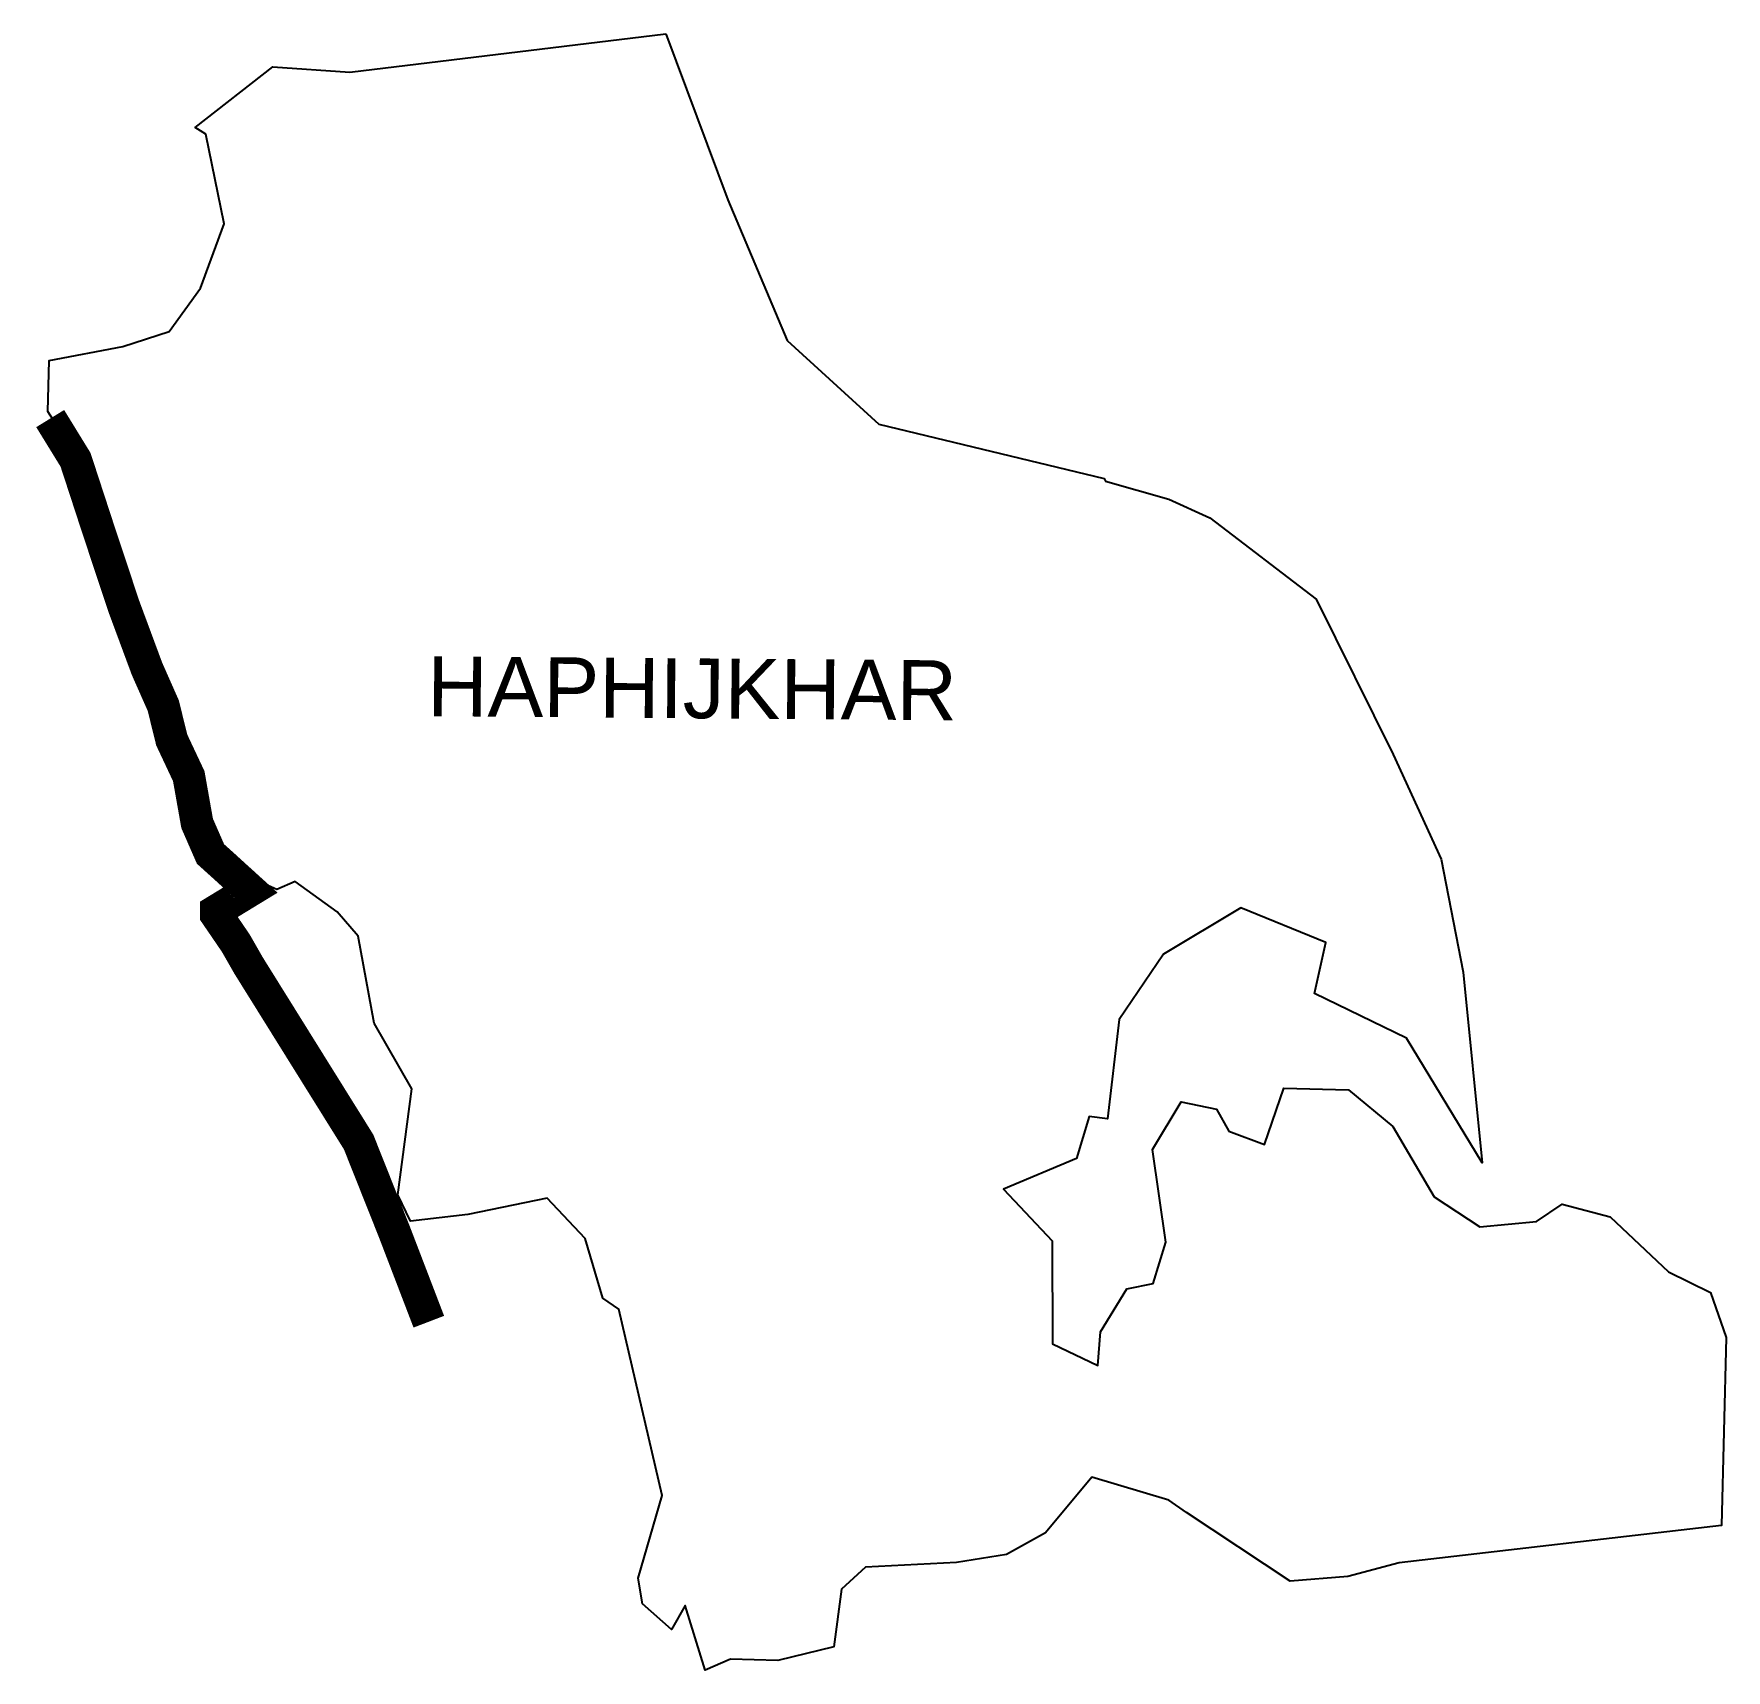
# Model space of a CAD drawing. Header units: metres. Extents: x 286661 to 289245, y 2022556 to 2025054.
import ezdxf

# ---------------------------------------------------------------- set-up
doc = ezdxf.new("R2010")
doc.units = ezdxf.units.M
for name, color, linetype in [('UNPROTECTED', 130, 'Continuous'), ('village', 3, 'Continuous'), ('VILLAGE NAME', 250, 'Continuous')]:
    doc.layers.add(name, color=color, linetype=linetype)
doc.styles.get("Standard").update_dxf_attribs({"font": 'simplex.shx'})

msp = doc.modelspace()

# ---------------------------------------------------------------- linework, layer by layer
at = {"layer": 'UNPROTECTED', "flags": 128}
msp.add_lwpolyline([(286685.9, 2024466.7, 50, 50, 0), (286724.6, 2024403.8, 50, 50, 0), (286758.1, 2024301.3, 50, 50, 0), (286798.1, 2024180.7, 50, 50, 0), (286833.7, 2024084.7, 50, 50, 0), (286858.6, 2024028.4, 50, 50, 0), (286871.5, 2023976, 50, 50, 0), (286897.5, 2023920.7, 50, 50, 0), (286910.3, 2023848.6, 50, 50, 0), (286930.7, 2023801.9, 50, 50, 0), (286951.8, 2023782.9, 50, 50, 0), (286967, 2023769, 50, 50, 0), (286983.1, 2023754.5, 50, 50, 0), (286985.1, 2023752.6, 50, 50, 0), (286991.6, 2023746.7, 50, 50, 0), (286939.6, 2023715, 50, 50, 0), (286939.6, 2023709.2, 50, 50, 0), (286951.4, 2023692, 50, 50, 0), (286969.6, 2023665.3, 50, 50, 0), (286989.1, 2023631.2, 50, 50, 0), (287083.6, 2023479.6, 50, 50, 0), (287156.9, 2023362.1, 50, 50, 0), (287211, 2023226.2, 50, 50, 0), (287264.1, 2023087.7, 0, 0, 0)], format="xyseb", dxfattribs=at)
at = {"layer": 'village'}
msp.add_lwpolyline([(287626, 2025054.1), (287720.5, 2024800.5), (287811.5, 2024585.7), (287951.2, 2024458.3), (288295.6, 2024375.2), (288297.7, 2024371.3), (288394.4, 2024343.7), (288457, 2024315.4), (288619.2, 2024191.1), (288736.9, 2023953.6), (288810.1, 2023793.9), (288843.5, 2023621.3), (288872.6, 2023330.3), (288757, 2023520.8), (288616.7, 2023589.1), (288634, 2023666.6), (288504, 2023719.5), (288385.9, 2023648.8), (288318.4, 2023549.4), (288300.8, 2023397.4), (288272.5, 2023401.2), (288253.1, 2023336.8), (288141.6, 2023289.9), (288216, 2023211), (288216.6, 2023053.8), (288285.8, 2023020.7), (288289.8, 2023072.5), (288330.3, 2023137.7), (288370.1, 2023145.9), (288389.7, 2023209.1), (288369.3, 2023350.7), (288413, 2023423.2), (288467, 2023412), (288486, 2023378.7), (288540.4, 2023358.5), (288569.7, 2023444.3), (288668.7, 2023441.8), (288736.4, 2023386), (288799.4, 2023278.4), (288869.4, 2023232.4), (288955.6, 2023240.6), (288994.9, 2023267.1), (289068.1, 2023247.8), (289157.2, 2023163.9), (289221.5, 2023132.5), (289245.3, 2023063.8), (289238.1, 2022776.3), (288746.2, 2022719.5), (288667.5, 2022698.9), (288579.7, 2022691.8), (288421, 2022796.2), (288394.3, 2022815.1), (288276.8, 2022850.4), (288206.1, 2022765.2), (288146.3, 2022732.3), (288069.7, 2022720.1), (287930.8, 2022712.8), (287894.1, 2022679.1), (287882.5, 2022591.2), (287797, 2022570.2), (287725, 2022572.6), (287686.3, 2022555.7), (287655.6, 2022654.2), (287634.5, 2022617.8), (287590.4, 2022657), (287583.8, 2022696.3), (287620.6, 2022822.1), (287554.4, 2023106.9), (287530.1, 2023123.8), (287502.7, 2023215), (287444.7, 2023276.5), (287323.5, 2023251.3), (287236.2, 2023241.1), (287217, 2023281.2), (287238.2, 2023443.3), (287180.7, 2023543.6), (287156, 2023676.6), (287124.2, 2023713.6), (287060.2, 2023760.1), (287031.9, 2023747.5), (286954.6, 2023781.5), (286900.3, 2023820.7), (286875.9, 2023929.9), (286853.3, 2023992.1), (286842.4, 2024076.3), (286809, 2024133.5), (286806.1, 2024195.8), (286772.4, 2024276), (286753.3, 2024366.2), (286682.3, 2024477.3), (286684.5, 2024555.3), (286796.7, 2024576.9), (286867.7, 2024599.9), (286915.2, 2024665.8), (286951.4, 2024764.3), (286923.4, 2024901.1), (286907.3, 2024911.4), (287026.1, 2025003.6), (287143.3, 2024995.6)], dxfattribs=at)
at = {"layer": 'village', "flags": 128}
msp.add_lwpolyline([(287143.3, 2024995.6), (287626, 2025054.1)], dxfattribs=at)

# ---------------------------------------------------------------- texts
at = {"layer": 'VILLAGE NAME', "insert": (287262.1, 2024103.8), "char_height": 91.425, "attachment_point": 1, "rotation": 359.5442}
msp.add_mtext_dynamic_manual_height_columns('{\\fArial|b0|i0|c0|p34;HAPHIJKHAR}', width=661.323, gutter_width=457.1, heights=[0], dxfattribs=at)

doc.saveas('drawing.dxf')
